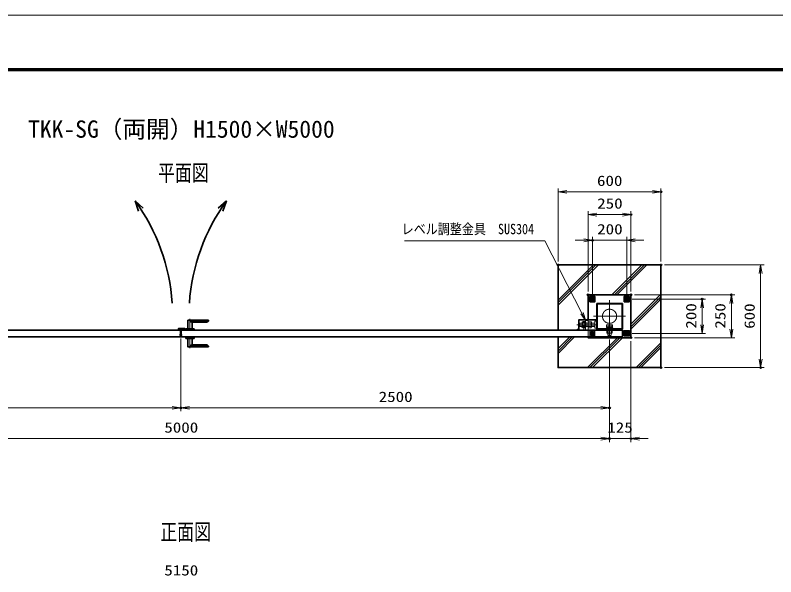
# Model space of a CAD drawing. Units: millimetres, scale not verified. Extents: x -5940 to 5940, y -4200 to 4200.
# Drawn here: x -2496 to 1939, y 922 to 4200 of the extents above; entities that cross this region are included whole.
import ezdxf
from ezdxf.enums import TextEntityAlignment as Align

# ---------------------------------------------------------------- set-up
doc = ezdxf.new("R2010")
doc.units = ezdxf.units.MM
doc.header["$LTSCALE"] = 20
doc.header["$PDMODE"] = 32
doc.header["$PDSIZE"] = 10
for name, pattern in [('DASHED', [7.5, 6, -1.5]), ('USER1', [18, 12, -1.5, 3, -1.5]), ('USER2', [9, 6, -0.75, 1.5, -0.75]), ('USER3', [3.75, 3, -0.75])]:
    doc.linetypes.add(name, pattern=pattern)
for name, color, linetype, lineweight in [('0-0_D-TTL', 7, 'Continuous', 18), ('0-1_外形線', 7, 'Continuous', 35), ('0-2_軸線', 200, 'USER1', 15), ('0-4_細線', 2, 'Continuous', 35), ('0-5_寸法線', 4, 'Continuous', 18), ('0-6_0', 7, 'Continuous', 18), ('0-9_隠れ線', 140, 'DASHED', 18), ('0-A_ハッチング', 253, 'Continuous', 13), ('0-B_AM_3N', 140, 'USER3', 25), ('0-C_AM_7N', 6, 'USER2', 18), ('0-D_AM_0N', 7, 'Continuous', 50), ('0-E_AM_4N', 4, 'Continuous', 25)]:
    doc.layers.add(name, color=color, linetype=linetype, lineweight=lineweight)
doc.layers.add('0-7_Defpoints', color=7, linetype='Continuous')
doc.layers.add('0-8_文字', color=254, linetype='Continuous')
doc.styles.add('ＭＳ ゴシック', font='')
doc.styles.get('ＭＳ ゴシック').set_extended_font_data('MS Gothic')

# ---------------------------------------------------------------- blocks, each defined once
blk = doc.blocks.new('_Open')
at = {"layer": '0-6_0'}
blk.add_line((-20, 3.333), (0, 0), dxfattribs=at)
blk.add_lwpolyline([(-20, -3.333), (0, 0), (-20, 0)], dxfattribs=at)
blk = doc.blocks.new('S33')
at = {"layer": '0-5_寸法線'}
for points in [[(-16277766.9, 58049342.3), (-16261415.7, 58049342.3), (-16257078.3, 58040875.9), (-16256622.3, 58039985.9)], [(-16257226.6, 58040799.9), (-16256622.3, 58039985.9), (-16256929.9, 58040951.9)]]:
    blk.add_lwpolyline(points, dxfattribs=at)
at = {"layer": '0-5_寸法線', "color": 254, "style": 'ＭＳ ゴシック', "width": 0.85}
blk.add_text('レベル調整金具\u3000SUS304', height=1212, dxfattribs=at).set_placement((-16278112.5, 58049739.1), align=Align.BOTTOM_LEFT)
blk = doc.blocks.new('fffafafa')
at = {"layer": '0-1_外形線'}
for p, q in [((-240, 0), (-240, 980)), ((-220, 1000), (2140, 1000)), ((2160, 900), (0, 900)), ((2160, 900), (2160, 980)), ((-474, 0), (474, 0)), ((240, 760), (1917.5, 760)), ((240, 760), (240, 0)), ((-480, -160), (-480, -6)), ((-480, -160), (480, -160)), ((480, -160), (480, -6))]:
    blk.add_line(p, q, dxfattribs=at)
for centre, radius, start, end in [((-220, 980), 20, 90, 180), ((242.5, 1040), 280, 209.99736, 269.48969), ((1917.5, 1040), 280, 270, 330.00262), ((2140, 980), 20, 0, 90), ((-474, -6), 6, 90, 180), ((474, -6), 6, 0, 90)]:
    blk.add_arc(centre, radius, start, end, dxfattribs=at)
at = {"layer": '0-2_軸線'}
blk.add_line((0, -160), (0, 1155.1), dxfattribs=at)
blk = doc.blocks.new('U9')
at = {"layer": '0-2_軸線', "linetype": 'USER2'}
blk.add_line((0, -945.5), (0, -2320.5), dxfattribs=at)
at = {"layer": '0-9_隠れ線', "linetype": 'USER3'}
for p, q in [((-346.5, -1034.8), (-300, -1008)), ((-346.5, -1034.8), (-346.5, -1242)), ((-346.5, -1242), (-281.9, -1242)), ((300, -1008), (-300, -1008)), ((-281.9, -1242), (281.9, -1242)), ((-281.9, -1242), (-281.9, -1258)), ((-200, -1258), (-281.9, -1258)), ((-200, -1258), (-200, -1283)), ((200, -1258), (-200, -1258)), ((-172.9, -1408), (-200, -1283)), ((-200, -1408), (-200, -1283)), ((-200, -1408), (-200, -2227.3)), ((-200, -1408), (200, -1408)), ((-173.3, -1034.8), (-173.3, -1242)), ((-172.9, -1408), (-172.9, -2254.4)), ((172.9, -1408), (200, -1283)), ((172.9, -1408), (172.9, -2254.4)), ((173.3, -1034.8), (173.3, -1242)), ((200, -1258), (200, -1283)), ((200, -1408), (200, -1283)), ((200, -1408), (200, -2227.3)), ((281.9, -1242), (346.5, -1242)), ((346.5, -1034.8), (300, -1008)), ((346.5, -1034.8), (346.5, -1242)), ((-200, -2227.3), (200, -2227.3)), ((-169.3, -2258), (-200, -2227.3)), ((-169.3, -2258), (169.3, -2258)), ((200, -2227.3), (169.3, -2258))]:
    blk.add_line(p, q, dxfattribs=at)
blk.add_lwpolyline([(281.9, -1242), (281.9, -1258), (200, -1258)], dxfattribs=at)
for centre, radius, start, end in [((-259.9, -1161.1), 153.1, 55.55313, 115.55313), ((0, -1580.7), 572.7, 72.38753, 107.61247), ((259.9, -1161.1), 153.1, 64.44687, 124.44687)]:
    blk.add_arc(centre, radius, start, end, dxfattribs=at)
blk = doc.blocks.new('U10')
at = {"layer": '0-2_軸線', "linetype": 'USER2'}
blk.add_line((0, -1252.9), (0, -1365.1), dxfattribs=at)
at = {"layer": '0-9_隠れ線', "linetype": 'USER3'}
for p, q in [((-338, -1258), (16.7, -1258)), ((-338, -1360), (-338, -1258)), ((-338, -1360), (-20.4, -1360)), ((-20.4, -1360), (16.7, -1258)), ((20.4, -1360), (57.5, -1258)), ((20.4, -1360), (338, -1360)), ((57.5, -1258), (338, -1258)), ((338, -1258), (338, -1360))]:
    blk.add_line(p, q, dxfattribs=at)
blk = doc.blocks.new('U11')
at = {"layer": '0-2_軸線', "linetype": 'USER2'}
blk.add_line((0, -1357), (0, -1423), dxfattribs=at)
at = {"layer": '0-9_隠れ線', "linetype": 'USER3'}
for p, q in [((-370, -1360), (370, -1360)), ((-370, -1420), (-370, -1360)), ((370, -1420), (-370, -1420)), ((370, -1360), (370, -1420))]:
    blk.add_line(p, q, dxfattribs=at)
blk = doc.blocks.new('U12')
at = {"layer": '0-B_AM_3N'}
for p, q in [((-3173.2, -643.5), (-3200, -690)), ((-3200, -690), (-3200, -1290)), ((-2846.8, -643.5), (-3173.2, -643.5)), ((-2846.8, -816.7), (-3173.2, -816.7)), ((-2846.8, -643.5), (-2820, -690)), ((-2820, -690), (-2820, -1290)), ((-3173.2, -1336.5), (-3200, -1290)), ((-2846.8, -1163.3), (-3173.2, -1163.3)), ((-2846.8, -1336.5), (-3173.2, -1336.5)), ((-2846.8, -1336.5), (-2820, -1290))]:
    blk.add_line(p, q, dxfattribs=at)
for centre, radius, start, end in [((-3046.8, -730.1), 153.2, 154.43847, 214.43847), ((-2627.6, -990), 572.4, 162.38303, 197.61697), ((-2973.2, -730.1), 153.2, 325.56153, 25.56153), ((-3392.4, -990), 572.4, 342.38303, 17.61697), ((-3046.8, -1249.9), 153.2, 145.56153, 205.56153), ((-2973.2, -1249.9), 153.2, 334.43847, 34.43847)]:
    blk.add_arc(centre, radius, start, end, dxfattribs=at)
at = {"layer": '0-C_AM_7N'}
blk.add_line((-2801, -990), (-3219, -990), dxfattribs=at)
blk = doc.blocks.new('U13')
at = {"layer": '0-2_軸線', "linetype": 'USER2'}
blk.add_line((-2101, -990), (-2519, -990), dxfattribs=at)
at = {"layer": '0-9_隠れ線', "linetype": 'USER3'}
for p, q in [((-2473.2, -643.5), (-2500, -690)), ((-2500, -690), (-2500, -1290)), ((-2146.8, -643.5), (-2473.2, -643.5)), ((-2146.8, -816.7), (-2473.2, -816.7)), ((-2146.8, -643.5), (-2120, -690)), ((-2120, -690), (-2120, -1290)), ((-2473.2, -1336.5), (-2500, -1290)), ((-2146.8, -1163.3), (-2473.2, -1163.3)), ((-2146.8, -1336.5), (-2473.2, -1336.5)), ((-2146.8, -1336.5), (-2120, -1290))]:
    blk.add_line(p, q, dxfattribs=at)
for centre, radius, start, end in [((-2346.8, -730.1), 153.2, 154.43847, 214.43847), ((-1927.6, -990), 572.4, 162.38303, 197.61697), ((-2273.2, -730.1), 153.2, 325.56153, 25.56153), ((-2692.4, -990), 572.4, 342.38303, 17.61697), ((-2346.8, -1249.9), 153.2, 145.56153, 205.56153), ((-2273.2, -1249.9), 153.2, 334.43847, 34.43847)]:
    blk.add_arc(centre, radius, start, end, dxfattribs=at)
blk = doc.blocks.new('A$C349E2BCA')
at = {"layer": '0-1_外形線'}
for p, q in [((1355.1, 581.1), (-744.9, 581.1)), ((-744.9, 581.1), (-744.9, -588.9)), ((-714.9, -618.9), (1355.1, -618.9))]:
    blk.add_line(p, q, dxfattribs=at)
blk.add_lwpolyline([(1355.1, -618.9), (1355.1, 581.1), (-744.9, 581.1)], dxfattribs=at)
blk.add_arc((-714.9, -588.9), 30, 180, 270, dxfattribs=at)
at = {"layer": '0-9_隠れ線'}
for p, q in [((-714.9, 581.1), (-714.9, -588.9)), ((-714.9, -588.9), (1355.1, -588.9))]:
    blk.add_line(p, q, dxfattribs=at)
blk = doc.blocks.new('U14')
at = {"layer": '0-C_AM_7N'}
for p, q in [((-2228.6, 2000), (-1771.4, 2000)), ((-2000, 2228.6), (-2000, 1771.4))]:
    blk.add_line(p, q, dxfattribs=at)
at = {"layer": '0-D_AM_0N'}
blk.add_lwpolyline([(-2180, 1896.1), (-2000, 1792.2), (-1820, 1896.1), (-1820, 2103.9), (-2000, 2207.8), (-2180, 2103.9)], close=True, dxfattribs=at)
for radius in [180, 101.1]:
    blk.add_circle((-2000, 2000), radius, dxfattribs=at)
at = {"layer": '0-E_AM_4N'}
blk.add_arc((-2000, 2000), 120, 260, 170, dxfattribs=at)
blk = doc.blocks.new('U15')
at = {"layer": '0-C_AM_7N'}
for p, q in [((1771.4, 2000), (2228.6, 2000)), ((2000, 2228.6), (2000, 1771.4))]:
    blk.add_line(p, q, dxfattribs=at)
at = {"layer": '0-D_AM_0N'}
blk.add_lwpolyline([(1820, 1896.1), (2000, 1792.2), (2180, 1896.1), (2180, 2103.9), (2000, 2207.8), (1820, 2103.9)], close=True, dxfattribs=at)
for radius in [180, 101.1]:
    blk.add_circle((2000, 2000), radius, dxfattribs=at)
at = {"layer": '0-E_AM_4N'}
blk.add_arc((2000, 2000), 120, 260, 170, dxfattribs=at)
blk = doc.blocks.new('U16')
at = {"layer": '0-C_AM_7N'}
for p, q in [((2000, -1771.4), (2000, -2228.6)), ((1771.4, -2000), (2228.6, -2000))]:
    blk.add_line(p, q, dxfattribs=at)
at = {"layer": '0-D_AM_0N'}
blk.add_lwpolyline([(1820, -2103.9), (2000, -2207.8), (2180, -2103.9), (2180, -1896.1), (2000, -1792.2), (1820, -1896.1)], close=True, dxfattribs=at)
for radius in [180, 101.1]:
    blk.add_circle((2000, -2000), radius, dxfattribs=at)
at = {"layer": '0-E_AM_4N'}
blk.add_arc((2000, -2000), 120, 260, 170, dxfattribs=at)
blk = doc.blocks.new('U17')
at = {"layer": '0-2_軸線', "linetype": 'USER2'}
for p, q in [((-2000, -1771.4), (-2000, -2228.6)), ((-2228.6, -2000), (-1771.4, -2000))]:
    blk.add_line(p, q, dxfattribs=at)
at = {"layer": '0-9_隠れ線', "linetype": 'USER3'}
blk.add_lwpolyline([(-2180, -2103.9), (-2000, -2207.8), (-1820, -2103.9), (-1820, -1896.1), (-2000, -1792.2), (-2180, -1896.1)], close=True, dxfattribs=at)
for radius in [180, 101.1]:
    blk.add_circle((-2000, -2000), radius, dxfattribs=at)
blk.add_arc((-2000, -2000), 120, 260, 170, dxfattribs=at)
blk = doc.blocks.new('A$C3E275C80')
at = {"layer": '0-1_外形線'}
for p, q in [((1500, 1500), (-1500, 1500)), ((-1500, 1500), (-1500, -1500)), ((1500, -1500), (1500, 1500)), ((-1500, -1500), (1500, -1500))]:
    blk.add_line(p, q, dxfattribs=at)
blk.add_lwpolyline([(-2500, -2420), (-2500, -2500), (2500, -2500), (2500, 2500), (-2500, 2500), (-2500, -420)], dxfattribs=at)
for points in [[(-2300, 1700), (-1700, 1700), (-1700, 2300), (-2300, 2300)], [(1700, 1700), (2300, 1700), (2300, 2300), (1700, 2300)], [(-1200, -1500), (1200, -1500), (1200, -1620), (-1200, -1620)], [(1700, -2300), (2300, -2300), (2300, -1700), (1700, -1700)]]:
    blk.add_lwpolyline(points, close=True, dxfattribs=at)
at = {"layer": '0-2_軸線'}
for p, q in [((0, -1875), (0, 1875)), ((0, -1875), (0, 1875)), ((1875, 0), (-1875, 0)), ((1875, 0), (-1875, 0)), ((-1410.3, -990), (-3840.3, -990))]:
    blk.add_line(p, q, dxfattribs=at)
at = {"layer": '0-9_隠れ線'}
for p, q in [((1420, 1420), (-1420, 1420)), ((-1420, 1420), (-1420, -1420)), ((1420, -1420), (1420, 1420)), ((-3475, -790), (-3500, -815)), ((-1700, -815), (-3500, -815)), ((-3500, -815), (-3500, -990)), ((-3475, -790), (-3475, -990)), ((-1700, -790), (-3475, -790)), ((-2820, -490), (-2820, -1620)), ((-2820, -490), (-2500, -490)), ((-2500, -490), (-2500, -1620)), ((-1700, -590), (-1700, -1390)), ((-1500, -590), (-1700, -590)), ((-1700, -1165), (-3500, -1165)), ((-3475, -1190), (-3475, -990)), ((-3000, -1336.4), (-3000, -1620)), ((-2500, -2420), (-2500, -1620)), ((-1700, -1390), (-1500, -1390)), ((-1420, -1420), (1420, -1420)), ((-300, -1666), (300, -1666)), ((-300, -1966), (-300, -1666)), ((300, -1966), (300, -1666)), ((-300, -1966), (300, -1966))]:
    blk.add_line(p, q, dxfattribs=at)
blk.add_lwpolyline([(-1700, -1190), (-3475, -1190), (-3500, -1165), (-3500, -990)], dxfattribs=at)
blk.add_lwpolyline([(-2300, -2300), (-1700, -2300), (-1700, -1700), (-2300, -1700)], close=True, dxfattribs=at)
for centre, radius in [((-2000, 2000), 250), ((2000, 2000), 250), ((0, 0), 826), ((-2000, -2000), 250), ((2000, -2000), 250)]:
    blk.add_circle(centre, radius, dxfattribs=at)
at = {"layer": '0-1_外形線', "xscale": -1, "rotation": 180}
blk.add_blockref('A$C349E2BCA', (-2855.1, -1038.9), dxfattribs=at)
at = {"layer": '0-9_隠れ線'}
for name in ['U13', 'U17', 'U11', 'U9', 'U10']:
    blk.add_blockref(name, (0, 0), dxfattribs=at)
at = {"layer": '0-B_AM_3N'}
blk.add_blockref('U12', (0, 0), dxfattribs=at)
at = {"layer": '0-D_AM_0N'}
for name in ['U14', 'U15', 'U16']:
    blk.add_blockref(name, (0, 0), dxfattribs=at)

msp = doc.modelspace()

# ---------------------------------------------------------------- linework, layer by layer
at = {"layer": '0-0_D-TTL'}
for points in [[(-5940, -4200), (5940, -4200), (5940, 4200), (-5940, 4200)], [(-5558.14, 3889.71), (5558.14, 3889.71), (5558.14, -3888.86), (-5558.14, -3888.86)], [(-5554.61, 3886.18), (5554.61, 3886.18), (5554.61, -3885.32), (-5554.61, -3885.32)], [(-5551.07, 3882.64), (5551.07, 3882.64), (5551.07, -3881.79), (-5551.07, -3881.79)], [(-5547.54, 3879.11), (5547.54, 3879.11), (5547.54, -3878.25), (-5547.54, -3878.25)], [(-5544, 3875.57), (5544, 3875.57), (5544, -3874.71), (-5544, -3874.71)]]:
    msp.add_lwpolyline(points, close=True, dxfattribs=at)
at = {"layer": '0-1_外形線'}
msp.add_lwpolyline([(669.64, 2321.58), (669.64, 2142.58), (1269.64, 2142.58), (1269.64, 2742.58), (669.64, 2742.58), (669.64, 2361.58)], dxfattribs=at)
for points in [[(-1532.86, 2361.58), (-4105.36, 2361.58), (-4105.36, 2321.58), (-1532.86, 2321.58)], [(-1505.86, 2366.08), (-1543.86, 2366.08), (-1543.86, 2370.58), (-1505.86, 2370.58)], [(-1527.86, 2361.58), (1044.64, 2361.58), (1044.64, 2321.58), (-1527.86, 2321.58)], [(-1505.86, 2366.08), (-1524.86, 2366.08), (-1524.86, 2361.58), (-1505.86, 2361.58)]]:
    msp.add_lwpolyline(points, close=True, dxfattribs=at)
at = {"layer": '0-2_軸線'}
msp.add_line((-1530.36, 2363.58), (-1530.36, 2319.58), dxfattribs=at)
at = {"layer": '0-4_細線'}
for p, q in [((-1797.16, 3115.65), (-1749.1, 3074.38)), ((-1797.16, 3115.65), (-1776.17, 3055.88)), ((-1263.56, 3115.65), (-1311.62, 3074.38)), ((-1263.56, 3115.65), (-1284.54, 3055.88))]:
    msp.add_line(p, q, dxfattribs=at)
msp.add_lwpolyline([(-1528.86, 2366.08), (-1543.86, 2366.08), (-1543.86, 2363.08), (-1528.86, 2363.08)], close=True, dxfattribs=at)
for centre, start, end in [((-2720.51, 2442.58), 3.88395, 36.0897), ((-340.2, 2442.58), 143.9103, 176.11605)]:
    msp.add_arc(centre, 1142.63, start, end, dxfattribs=at)
at = {"layer": '0-5_寸法線'}
for p, q in [((669.64, 2762.58), (669.64, 3188.79)), ((669.64, 3168.79), (1269.64, 3168.79)), ((1269.64, 2762.58), (1269.64, 3188.79)), ((844.64, 2587.58), (844.64, 3056.07)), ((844.64, 3036.07), (1094.64, 3036.07)), ((1094.64, 2587.58), (1094.64, 3056.07)), ((819.64, 2886.07), (769.64, 2886.07)), ((869.64, 2562.58), (869.64, 2906.07)), ((1069.64, 2886.07), (869.64, 2886.07)), ((1069.64, 2574.01), (1069.64, 2906.07)), ((1119.64, 2886.07), (1169.64, 2886.07)), ((1289.64, 2742.58), (1870.78, 2742.58)), ((1850.78, 2742.58), (1850.78, 2142.58)), ((1101.08, 2542.58), (1530.06, 2542.58)), ((1114.64, 2567.58), (1700.06, 2567.58)), ((1510.06, 2342.58), (1510.06, 2542.58)), ((1680.06, 2317.58), (1680.06, 2567.58)), ((-1530.36, 2313.58), (-1530.36, 1887.67)), ((-1530.36, 2313.58), (-1530.36, 1887.67)), ((969.64, 2306.56), (969.64, 1887.67)), ((969.64, 2306.56), (969.64, 1708.51)), ((969.64, 2306.56), (969.64, 1708.51)), ((1101.08, 2342.58), (1530.06, 2342.58)), ((1114.64, 2317.58), (1700.06, 2317.58)), ((1094.64, 2297.58), (1094.64, 1708.51)), ((1289.64, 2142.58), (1870.78, 2142.58)), ((-3980.36, 1907.67), (-1580.36, 1907.67)), ((-1480.36, 1907.67), (919.64, 1907.67)), ((-3980.36, 1728.51), (919.64, 1728.51)), ((919.64, 1728.51), (869.64, 1728.51)), ((969.64, 1728.51), (1094.64, 1728.51)), ((1144.64, 1728.51), (1194.64, 1728.51))]:
    msp.add_line(p, q, dxfattribs=at)
at = {"layer": '0-7_Defpoints'}
for p in [(1269.64, 3168.79), (1094.64, 3036.07), (869.64, 2886.07), (669.64, 2742.58), (1269.64, 2742.58), (1269.64, 2742.58), (844.64, 2567.58), (1094.64, 2567.58), (1094.64, 2567.58), (1680.06, 2567.58), (869.64, 2542.58), (1069.64, 2554.01), (1081.08, 2542.58), (1510.06, 2542.58), (-1530.36, 2333.58), (969.64, 2326.56), (1081.08, 2342.58), (1094.64, 2317.58), (1094.64, 2317.58), (1269.64, 2142.58), (1850.78, 2142.58), (-1530.36, 1907.67), (969.64, 1907.67), (969.64, 1728.51), (1094.64, 1728.51)]:
    msp.add_point(p, dxfattribs=at)
at = {"layer": '0-A_ハッチング'}
for p, q in [((669.64, 2536.85), (875.38, 2742.58)), ((669.64, 2522.35), (889.88, 2742.58)), ((669.64, 2507.85), (904.38, 2742.58)), ((983.22, 2567.58), (1158.22, 2742.58)), ((997.72, 2567.58), (1172.72, 2742.58)), ((1012.22, 2567.58), (1187.22, 2742.58)), ((1094.64, 2396.16), (1269.64, 2571.16)), ((1094.64, 2381.66), (1269.64, 2556.66)), ((1094.64, 2367.16), (1269.64, 2542.16)), ((837.22, 2421.58), (844.64, 2429)), ((777.22, 2361.58), (789.64, 2374)), ((669.64, 2254), (737.22, 2321.58)), ((669.64, 2239.5), (751.72, 2321.58)), ((669.64, 2225), (766.22, 2321.58)), ((841.07, 2142.58), (1016.07, 2317.58)), ((855.57, 2142.58), (1030.57, 2317.58)), ((870.07, 2142.58), (1045.07, 2317.58)), ((1123.91, 2142.58), (1269.64, 2288.32)), ((1138.41, 2142.58), (1269.64, 2273.82)), ((1152.91, 2142.58), (1269.64, 2259.32))]:
    msp.add_line(p, q, dxfattribs=at)

# ---------------------------------------------------------------- block references
at = {"layer": '0-1_外形線', "xscale": 0.05, "yscale": 0.05}
for name, p in [('A$C3E275C80', (969.64, 2442.58)), ('fffafafa', (-1476.86, 2369.58))]:
    msp.add_blockref(name, p, dxfattribs=at)
at = {"layer": '0-1_外形線', "xscale": -0.05, "yscale": 0.05, "rotation": 180}
msp.add_blockref('fffafafa', (-1476.86, 2313.58), dxfattribs=at)
at = {"layer": '0-5_寸法線', "xscale": 2.5, "yscale": 2.5}
for p, rotation in [((669.64, 3168.79), 180), ((844.64, 3036.07), 180), ((1069.64, 2886.07), 180), ((1850.78, 2742.58), 90), ((1510.06, 2542.58), 90), ((1680.06, 2567.58), 90), ((1510.06, 2342.58), 270), ((1680.06, 2317.58), 270), ((1850.78, 2142.58), 270), ((-1530.36, 1907.67), 180), ((1094.64, 1728.51), 180)]:
    msp.add_blockref('_Open', p, dxfattribs=dict(at, rotation=rotation))
at = {"layer": '0-5_寸法線'}
for name, p, xscale, yscale in [('_Open', (1269.64, 3168.79), 2.5, 2.5), ('_Open', (1094.64, 3036.07), 2.5, 2.5), ('S33', (813662.76, -2899583.46), 0.05, 0.05), ('_Open', (869.64, 2886.07), 2.5, 2.5), ('_Open', (-1530.36, 1907.67), 2.5, 2.5), ('_Open', (969.64, 1907.67), 2.5, 2.5), ('_Open', (969.64, 1728.51), 2.5, 2.5), ('_Open', (969.64, 1728.51), 2.5, 2.5)]:
    msp.add_blockref(name, p, dxfattribs=dict(at, xscale=xscale, yscale=yscale))

# ---------------------------------------------------------------- texts
at = {"layer": '0-5_寸法線', "color": 254, "style": 'ＭＳ ゴシック', "width": 1.2}
for s, p in [('600', (896.44, 3185.13)), ('250', (897.64, 3052.42)), ('200', (897.64, 2902.42)), ('2500', (-376.36, 1924.01)), ('5000', (-1626.36, 1744.86)), ('125', (956.54, 1744.86)), ('5150', (-1626.36, 911.34))]:
    msp.add_text(s, height=60.56, dxfattribs=at).set_placement(p, align=Align.BOTTOM_LEFT)
for s, p in [('200', (1493.72, 2370.58)), ('250', (1663.72, 2370.58)), ('600', (1834.44, 2369.38))]:
    msp.add_text(s, height=60.56, rotation=90, dxfattribs=at).set_placement(p, align=Align.BOTTOM_LEFT)
at = {"layer": '0-8_文字', "style": 'ＭＳ ゴシック'}
msp.add_text('TKK-SG（両開）H1500×W5000', height=101, dxfattribs=at).set_placement((-2420.88, 3454.38), align=Align.BOTTOM_LEFT)
at = {"layer": '0-8_文字', "style": 'ＭＳ ゴシック', "width": 0.75}
for s, p in [('平面図', (-1662.97, 3202.8)), ('正面図', (-1649.75, 1107.17))]:
    msp.add_text(s, height=96.19, dxfattribs=at).set_placement(p, align=Align.BOTTOM_LEFT)

doc.saveas('drawing.dxf')
